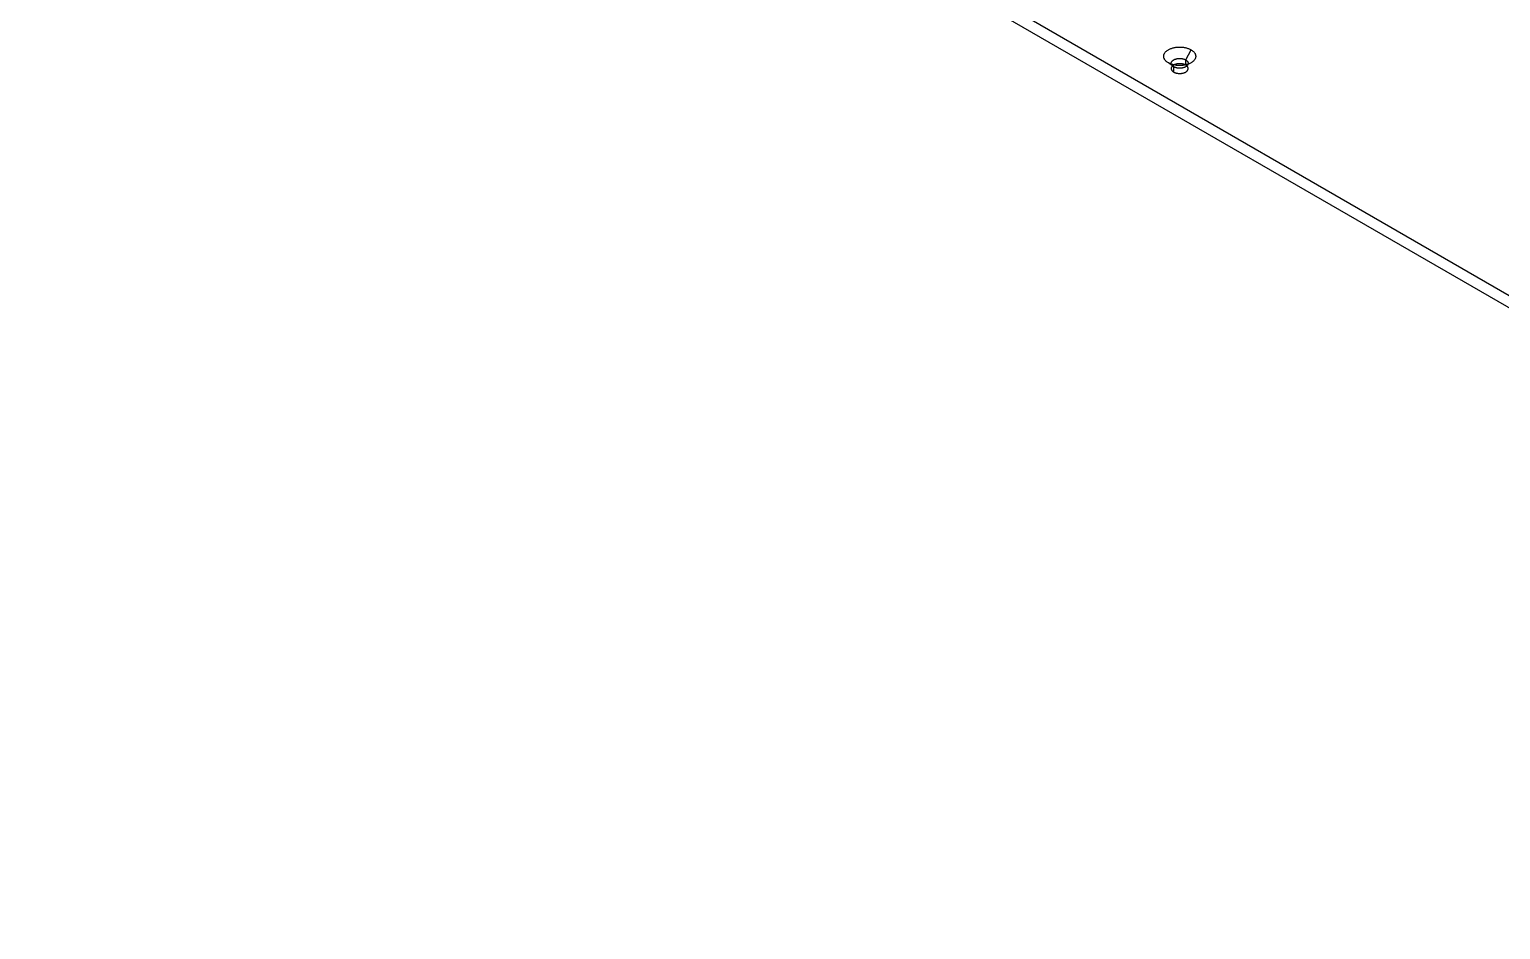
# Model space of a CAD drawing. Header units: inches. Extents: x 1.4 to 100.6, y 1.4 to 64.6.
# Drawn here: x 82 to 89.25, y 32.29 to 36.73 of the extents above; entities that cross this region are included whole.
import ezdxf

# ---------------------------------------------------------------- set-up
doc = ezdxf.new("R2010")
doc.units = ezdxf.units.IN
doc.header["$MEASUREMENT"] = 0

msp = doc.modelspace()

# ---------------------------------------------------------------- linework, layer by layer
at = {"layer": 'OUTLINE'}
for p, q in [((94.6037, 32.3492), (82, 39.6261)), ((94.6037, 32.2885), (82, 39.5654)), ((87.6313, 36.6332), (87.6347, 36.6343)), ((87.6347, 36.6343), (87.6382, 36.6353)), ((87.6382, 36.6353), (87.6417, 36.6362)), ((87.6417, 36.6362), (87.6453, 36.637)), ((87.6453, 36.637), (87.649, 36.6377)), ((87.649, 36.6377), (87.6527, 36.6383)), ((87.6527, 36.6383), (87.6565, 36.6388)), ((87.6565, 36.6388), (87.6603, 36.6392)), ((87.6603, 36.6392), (87.6642, 36.6395)), ((87.6642, 36.6395), (87.6681, 36.6397)), ((87.6681, 36.6397), (87.6719, 36.6397)), ((87.6719, 36.6397), (87.6758, 36.6397)), ((87.6758, 36.6397), (87.6797, 36.6395)), ((87.6797, 36.6395), (87.6835, 36.6392)), ((87.6835, 36.6392), (87.6873, 36.6388)), ((87.6873, 36.6388), (87.6911, 36.6383)), ((87.6911, 36.6383), (87.6948, 36.6377)), ((87.6948, 36.6377), (87.6985, 36.637)), ((87.6985, 36.637), (87.7021, 36.6362)), ((87.7021, 36.6362), (87.7057, 36.6353)), ((87.7057, 36.6353), (87.7091, 36.6343)), ((87.7091, 36.6343), (87.7125, 36.6332)), ((87.593, 36.5941), (87.5931, 36.5964)), ((87.5931, 36.5919), (87.593, 36.5941)), ((87.5931, 36.5964), (87.5934, 36.5986)), ((87.5934, 36.5897), (87.5931, 36.5919)), ((87.5934, 36.5986), (87.5938, 36.6008)), ((87.5938, 36.5874), (87.5934, 36.5897)), ((87.5938, 36.6008), (87.5945, 36.603)), ((87.5945, 36.5852), (87.5938, 36.5874)), ((87.5945, 36.603), (87.5953, 36.6052)), ((87.5953, 36.5831), (87.5945, 36.5852)), ((87.5953, 36.6052), (87.5964, 36.6074)), ((87.5964, 36.5809), (87.5953, 36.5831)), ((87.5964, 36.6074), (87.5976, 36.6095)), ((87.5976, 36.5788), (87.5964, 36.5809)), ((87.5976, 36.6095), (87.599, 36.6116)), ((87.599, 36.5767), (87.5976, 36.5788)), ((87.599, 36.6116), (87.6006, 36.6136)), ((87.6006, 36.5746), (87.599, 36.5767)), ((87.6006, 36.6136), (87.6023, 36.6156)), ((87.6023, 36.5726), (87.6006, 36.5746)), ((87.6023, 36.6156), (87.6042, 36.6176)), ((87.6042, 36.5707), (87.6023, 36.5726)), ((87.6042, 36.6176), (87.6063, 36.6195)), ((87.6063, 36.5688), (87.6042, 36.5707)), ((87.6063, 36.6195), (87.6085, 36.6213)), ((87.6085, 36.567), (87.6063, 36.5688)), ((87.6085, 36.6213), (87.6109, 36.623)), ((87.6109, 36.5652), (87.6085, 36.567)), ((87.6109, 36.623), (87.6134, 36.6247)), ((87.6134, 36.5635), (87.6109, 36.5652)), ((87.6134, 36.6247), (87.6161, 36.6264)), ((87.6161, 36.5619), (87.6134, 36.5635)), ((87.6161, 36.6264), (87.6189, 36.6279)), ((87.6424, 36.5422), (87.6161, 36.5619)), ((87.6189, 36.5604), (87.6161, 36.5619)), ((87.6189, 36.6279), (87.6218, 36.6294)), ((87.6218, 36.6294), (87.6249, 36.6307)), ((87.6249, 36.6307), (87.6281, 36.632)), ((87.6281, 36.632), (87.6313, 36.6332)), ((87.6302, 36.5604), (87.6303, 36.5616)), ((87.6303, 36.5616), (87.6306, 36.5628)), ((87.6306, 36.5628), (87.6309, 36.564)), ((87.6309, 36.564), (87.6314, 36.5651)), ((87.6314, 36.5651), (87.6319, 36.5662)), ((87.6319, 36.5662), (87.6326, 36.5674)), ((87.6326, 36.5674), (87.6333, 36.5685)), ((87.6333, 36.5685), (87.6341, 36.5696)), ((87.6341, 36.5696), (87.6351, 36.5706)), ((87.6351, 36.5706), (87.6361, 36.5717)), ((87.6361, 36.5717), (87.6372, 36.5727)), ((87.6372, 36.5727), (87.6383, 36.5736)), ((87.6383, 36.5736), (87.6396, 36.5746)), ((87.6396, 36.5746), (87.6409, 36.5755)), ((87.6409, 36.5755), (87.6424, 36.5763)), ((87.6424, 36.5763), (87.6438, 36.5771)), ((87.6438, 36.5771), (87.6454, 36.5779)), ((87.6454, 36.5779), (87.647, 36.5786)), ((87.647, 36.5786), (87.6487, 36.5793)), ((87.6487, 36.5793), (87.6504, 36.5799)), ((87.6504, 36.5799), (87.6522, 36.5805)), ((87.6522, 36.5805), (87.654, 36.5811)), ((87.654, 36.5811), (87.6559, 36.5815)), ((87.6559, 36.5815), (87.6578, 36.582)), ((87.6578, 36.582), (87.6598, 36.5823)), ((87.6598, 36.5823), (87.6618, 36.5827)), ((87.6618, 36.5827), (87.6638, 36.5829)), ((87.6638, 36.5829), (87.6658, 36.5831)), ((87.6658, 36.5831), (87.6678, 36.5833)), ((87.6678, 36.5833), (87.6699, 36.5834)), ((87.6699, 36.5834), (87.6719, 36.5834)), ((87.6719, 36.5834), (87.674, 36.5834)), ((87.674, 36.5834), (87.676, 36.5833)), ((87.676, 36.5833), (87.6781, 36.5831)), ((87.6781, 36.5831), (87.6801, 36.5829)), ((87.6801, 36.5829), (87.6821, 36.5827)), ((87.6821, 36.5827), (87.6841, 36.5823)), ((87.6841, 36.5823), (87.686, 36.582)), ((87.686, 36.582), (87.6879, 36.5815)), ((87.6879, 36.5815), (87.6898, 36.5811)), ((87.6898, 36.5811), (87.6916, 36.5805)), ((87.6916, 36.5805), (87.6934, 36.5799)), ((87.6934, 36.5799), (87.6952, 36.5793)), ((87.6952, 36.5793), (87.6968, 36.5786)), ((87.6968, 36.5786), (87.6985, 36.5779)), ((87.6985, 36.5779), (87.7, 36.5771)), ((87.7, 36.5771), (87.7015, 36.5763)), ((87.7015, 36.5763), (87.7278, 36.6264)), ((87.7015, 36.5763), (87.7029, 36.5755)), ((87.7015, 36.5505), (87.7015, 36.5763)), ((87.7029, 36.5755), (87.7042, 36.5746)), ((87.7042, 36.5746), (87.7055, 36.5736)), ((87.7055, 36.5736), (87.7067, 36.5727)), ((87.7067, 36.5727), (87.7078, 36.5717)), ((87.7078, 36.5717), (87.7088, 36.5706)), ((87.7088, 36.5706), (87.7097, 36.5696)), ((87.7097, 36.5696), (87.7106, 36.5685)), ((87.7106, 36.5685), (87.7113, 36.5674)), ((87.7113, 36.5674), (87.7119, 36.5662)), ((87.7119, 36.5662), (87.7125, 36.5651)), ((87.7125, 36.6332), (87.7158, 36.632)), ((87.7125, 36.5651), (87.7129, 36.564)), ((87.7129, 36.564), (87.7133, 36.5628)), ((87.7133, 36.5628), (87.7135, 36.5616)), ((87.7135, 36.5616), (87.7137, 36.5604)), ((87.7158, 36.632), (87.719, 36.6307)), ((87.719, 36.6307), (87.722, 36.6294)), ((87.722, 36.6294), (87.7249, 36.6279)), ((87.7249, 36.6279), (87.7278, 36.6264)), ((87.7278, 36.5619), (87.7249, 36.5604)), ((87.7278, 36.6264), (87.7304, 36.6247)), ((87.7304, 36.5635), (87.7278, 36.5619)), ((87.7304, 36.6247), (87.733, 36.623)), ((87.733, 36.5652), (87.7304, 36.5635)), ((87.733, 36.623), (87.7353, 36.6213)), ((87.7353, 36.567), (87.733, 36.5652)), ((87.7353, 36.6213), (87.7376, 36.6195)), ((87.7376, 36.5688), (87.7353, 36.567)), ((87.7376, 36.6195), (87.7396, 36.6176)), ((87.7396, 36.5707), (87.7376, 36.5688)), ((87.7396, 36.6176), (87.7416, 36.6156)), ((87.7416, 36.5726), (87.7396, 36.5707)), ((87.7416, 36.6156), (87.7433, 36.6136)), ((87.7433, 36.5746), (87.7416, 36.5726)), ((87.7433, 36.6136), (87.7449, 36.6116)), ((87.7449, 36.5767), (87.7433, 36.5746)), ((87.7449, 36.6116), (87.7463, 36.6095)), ((87.7463, 36.5788), (87.7449, 36.5767)), ((87.7463, 36.6095), (87.7475, 36.6074)), ((87.7475, 36.5809), (87.7463, 36.5788)), ((87.7475, 36.6074), (87.7485, 36.6052)), ((87.7485, 36.5831), (87.7475, 36.5809)), ((87.7485, 36.6052), (87.7494, 36.603)), ((87.7494, 36.5852), (87.7485, 36.5831)), ((87.7494, 36.603), (87.75, 36.6008)), ((87.75, 36.5874), (87.7494, 36.5852)), ((87.75, 36.6008), (87.7505, 36.5986)), ((87.7505, 36.5897), (87.75, 36.5874)), ((87.7505, 36.5986), (87.7508, 36.5964)), ((87.7508, 36.5919), (87.7505, 36.5897)), ((87.7508, 36.5964), (87.7509, 36.5941)), ((87.7509, 36.5941), (87.7508, 36.5919)), ((87.6218, 36.5589), (87.6189, 36.5604)), ((87.6249, 36.5575), (87.6218, 36.5589)), ((87.6281, 36.5562), (87.6249, 36.5575)), ((87.6313, 36.555), (87.6281, 36.5562)), ((87.6301, 36.5592), (87.6302, 36.5604)), ((87.6302, 36.5581), (87.6301, 36.5592)), ((87.6302, 36.5346), (87.6301, 36.5334)), ((87.6301, 36.5334), (87.6302, 36.5322)), ((87.6303, 36.5569), (87.6302, 36.5581)), ((87.6303, 36.5358), (87.6302, 36.5346)), ((87.6302, 36.5322), (87.6303, 36.5311)), ((87.6306, 36.5557), (87.6303, 36.5569)), ((87.6306, 36.537), (87.6303, 36.5358)), ((87.6303, 36.5311), (87.6306, 36.5299)), ((87.6309, 36.5545), (87.6306, 36.5557)), ((87.6309, 36.5381), (87.6306, 36.537)), ((87.6306, 36.5299), (87.6309, 36.5287)), ((87.6314, 36.5534), (87.6309, 36.5545)), ((87.6314, 36.5393), (87.6309, 36.5381)), ((87.6309, 36.5287), (87.6314, 36.5276)), ((87.6347, 36.5539), (87.6313, 36.555)), ((87.6319, 36.5522), (87.6314, 36.5534)), ((87.6319, 36.5404), (87.6314, 36.5393)), ((87.6314, 36.5276), (87.6319, 36.5264)), ((87.6326, 36.5511), (87.6319, 36.5522)), ((87.6326, 36.5416), (87.6319, 36.5404)), ((87.6319, 36.5264), (87.6326, 36.5253)), ((87.6333, 36.55), (87.6326, 36.5511)), ((87.6333, 36.5427), (87.6326, 36.5416)), ((87.6326, 36.5253), (87.6333, 36.5242)), ((87.6341, 36.5489), (87.6333, 36.55)), ((87.6341, 36.5437), (87.6333, 36.5427)), ((87.6333, 36.5242), (87.6341, 36.5231)), ((87.6351, 36.5479), (87.6341, 36.5489)), ((87.6351, 36.5448), (87.6341, 36.5437)), ((87.6341, 36.5231), (87.6351, 36.522)), ((87.6382, 36.5529), (87.6347, 36.5539)), ((87.6361, 36.5468), (87.6351, 36.5479)), ((87.6361, 36.5458), (87.6351, 36.5448)), ((87.6351, 36.522), (87.6361, 36.521)), ((87.6372, 36.5458), (87.6361, 36.5468)), ((87.6372, 36.5468), (87.6361, 36.5458)), ((87.6361, 36.521), (87.6372, 36.52)), ((87.6383, 36.5478), (87.6372, 36.5468)), ((87.6383, 36.5449), (87.6372, 36.5458)), ((87.6372, 36.52), (87.6383, 36.519)), ((87.6417, 36.552), (87.6382, 36.5529)), ((87.6396, 36.5487), (87.6383, 36.5478)), ((87.6396, 36.5439), (87.6383, 36.5449)), ((87.6383, 36.519), (87.6396, 36.5181)), ((87.6409, 36.5496), (87.6396, 36.5487)), ((87.6409, 36.543), (87.6396, 36.5439)), ((87.6396, 36.5181), (87.6409, 36.5172)), ((87.6424, 36.5505), (87.6409, 36.5496)), ((87.6424, 36.5422), (87.6409, 36.543)), ((87.6409, 36.5172), (87.6424, 36.5164)), ((87.6453, 36.5512), (87.6417, 36.552)), ((87.6438, 36.5513), (87.6424, 36.5505)), ((87.6438, 36.5414), (87.6424, 36.5422)), ((87.6424, 36.5164), (87.6424, 36.5422)), ((87.6424, 36.5164), (87.6438, 36.5155)), ((87.6454, 36.5521), (87.6438, 36.5513)), ((87.6454, 36.5406), (87.6438, 36.5414)), ((87.6438, 36.5155), (87.6454, 36.5148)), ((87.649, 36.5505), (87.6453, 36.5512)), ((87.647, 36.5528), (87.6454, 36.5521)), ((87.647, 36.5399), (87.6454, 36.5406)), ((87.6454, 36.5148), (87.647, 36.514)), ((87.6487, 36.5535), (87.647, 36.5528)), ((87.6487, 36.5392), (87.647, 36.5399)), ((87.647, 36.514), (87.6487, 36.5134)), ((87.6504, 36.5541), (87.6487, 36.5535)), ((87.6504, 36.5385), (87.6487, 36.5392)), ((87.6487, 36.5134), (87.6504, 36.5127)), ((87.6527, 36.5499), (87.649, 36.5505)), ((87.6522, 36.5547), (87.6504, 36.5541)), ((87.6522, 36.538), (87.6504, 36.5385)), ((87.6504, 36.5127), (87.6522, 36.5121)), ((87.654, 36.5552), (87.6522, 36.5547)), ((87.654, 36.5374), (87.6522, 36.538)), ((87.6522, 36.5121), (87.654, 36.5116)), ((87.6565, 36.5494), (87.6527, 36.5499)), ((87.6559, 36.5557), (87.654, 36.5552)), ((87.6559, 36.5369), (87.654, 36.5374)), ((87.654, 36.5116), (87.6559, 36.5111)), ((87.6578, 36.5562), (87.6559, 36.5557)), ((87.6578, 36.5365), (87.6559, 36.5369)), ((87.6559, 36.5111), (87.6578, 36.5107)), ((87.6603, 36.549), (87.6565, 36.5494)), ((87.6598, 36.5565), (87.6578, 36.5562)), ((87.6598, 36.5361), (87.6578, 36.5365)), ((87.6578, 36.5107), (87.6598, 36.5103)), ((87.6618, 36.5568), (87.6598, 36.5565)), ((87.6618, 36.5358), (87.6598, 36.5361)), ((87.6598, 36.5103), (87.6618, 36.51)), ((87.6642, 36.5488), (87.6603, 36.549)), ((87.6638, 36.5571), (87.6618, 36.5568)), ((87.6638, 36.5356), (87.6618, 36.5358)), ((87.6618, 36.51), (87.6638, 36.5098)), ((87.6658, 36.5573), (87.6638, 36.5571)), ((87.6658, 36.5354), (87.6638, 36.5356)), ((87.6638, 36.5098), (87.6658, 36.5095)), ((87.6681, 36.5486), (87.6642, 36.5488)), ((87.6678, 36.5575), (87.6658, 36.5573)), ((87.6678, 36.5352), (87.6658, 36.5354)), ((87.6658, 36.5095), (87.6678, 36.5094)), ((87.6699, 36.5575), (87.6678, 36.5575)), ((87.6699, 36.5351), (87.6678, 36.5352)), ((87.6678, 36.5094), (87.6699, 36.5093)), ((87.6719, 36.5485), (87.6681, 36.5486)), ((87.6719, 36.5576), (87.6699, 36.5575)), ((87.6719, 36.5351), (87.6699, 36.5351)), ((87.6699, 36.5093), (87.6719, 36.5093)), ((87.674, 36.5575), (87.6719, 36.5576)), ((87.6758, 36.5486), (87.6719, 36.5485)), ((87.674, 36.5351), (87.6719, 36.5351)), ((87.6719, 36.5093), (87.674, 36.5093)), ((87.676, 36.5575), (87.674, 36.5575)), ((87.676, 36.5352), (87.674, 36.5351)), ((87.674, 36.5093), (87.676, 36.5094)), ((87.6797, 36.5488), (87.6758, 36.5486)), ((87.6781, 36.5573), (87.676, 36.5575)), ((87.6781, 36.5354), (87.676, 36.5352)), ((87.676, 36.5094), (87.6781, 36.5095)), ((87.6801, 36.5571), (87.6781, 36.5573)), ((87.6801, 36.5356), (87.6781, 36.5354)), ((87.6781, 36.5095), (87.6801, 36.5098)), ((87.6835, 36.549), (87.6797, 36.5488)), ((87.6821, 36.5568), (87.6801, 36.5571)), ((87.6821, 36.5358), (87.6801, 36.5356)), ((87.6801, 36.5098), (87.6821, 36.51)), ((87.6841, 36.5565), (87.6821, 36.5568)), ((87.6841, 36.5361), (87.6821, 36.5358)), ((87.6821, 36.51), (87.6841, 36.5103)), ((87.6873, 36.5494), (87.6835, 36.549)), ((87.686, 36.5562), (87.6841, 36.5565)), ((87.686, 36.5365), (87.6841, 36.5361)), ((87.6841, 36.5103), (87.686, 36.5107)), ((87.6879, 36.5557), (87.686, 36.5562)), ((87.6879, 36.5369), (87.686, 36.5365)), ((87.686, 36.5107), (87.6879, 36.5111)), ((87.6911, 36.5499), (87.6873, 36.5494)), ((87.6898, 36.5552), (87.6879, 36.5557)), ((87.6898, 36.5374), (87.6879, 36.5369)), ((87.6879, 36.5111), (87.6898, 36.5116)), ((87.6916, 36.5547), (87.6898, 36.5552)), ((87.6916, 36.538), (87.6898, 36.5374)), ((87.6898, 36.5116), (87.6916, 36.5121)), ((87.6948, 36.5505), (87.6911, 36.5499)), ((87.6934, 36.5541), (87.6916, 36.5547)), ((87.6934, 36.5385), (87.6916, 36.538)), ((87.6916, 36.5121), (87.6934, 36.5127)), ((87.6952, 36.5535), (87.6934, 36.5541)), ((87.6952, 36.5392), (87.6934, 36.5385)), ((87.6934, 36.5127), (87.6952, 36.5134)), ((87.6985, 36.5512), (87.6948, 36.5505)), ((87.6968, 36.5528), (87.6952, 36.5535)), ((87.6968, 36.5399), (87.6952, 36.5392)), ((87.6952, 36.5134), (87.6968, 36.514)), ((87.6985, 36.5521), (87.6968, 36.5528)), ((87.6985, 36.5406), (87.6968, 36.5399)), ((87.6968, 36.514), (87.6985, 36.5148)), ((87.7, 36.5513), (87.6985, 36.5521)), ((87.7021, 36.552), (87.6985, 36.5512)), ((87.7, 36.5414), (87.6985, 36.5406)), ((87.6985, 36.5148), (87.7, 36.5155)), ((87.7015, 36.5505), (87.7, 36.5513)), ((87.7015, 36.5422), (87.7, 36.5414)), ((87.7, 36.5155), (87.7015, 36.5164)), ((87.7029, 36.5496), (87.7015, 36.5505)), ((87.7029, 36.543), (87.7015, 36.5422)), ((87.7015, 36.5164), (87.7029, 36.5172)), ((87.7057, 36.5529), (87.7021, 36.552)), ((87.7042, 36.5487), (87.7029, 36.5496)), ((87.7042, 36.5439), (87.7029, 36.543)), ((87.7029, 36.5172), (87.7042, 36.5181)), ((87.7055, 36.5478), (87.7042, 36.5487)), ((87.7055, 36.5449), (87.7042, 36.5439)), ((87.7042, 36.5181), (87.7055, 36.519)), ((87.7067, 36.5468), (87.7055, 36.5478)), ((87.7067, 36.5458), (87.7055, 36.5449)), ((87.7055, 36.519), (87.7067, 36.52)), ((87.7091, 36.5539), (87.7057, 36.5529)), ((87.7078, 36.5468), (87.7067, 36.5458)), ((87.7078, 36.5458), (87.7067, 36.5468)), ((87.7067, 36.52), (87.7078, 36.521)), ((87.7088, 36.5479), (87.7078, 36.5468)), ((87.7088, 36.5448), (87.7078, 36.5458)), ((87.7078, 36.521), (87.7088, 36.522)), ((87.7097, 36.5489), (87.7088, 36.5479)), ((87.7097, 36.5437), (87.7088, 36.5448)), ((87.7088, 36.522), (87.7097, 36.5231)), ((87.7125, 36.555), (87.7091, 36.5539)), ((87.7106, 36.55), (87.7097, 36.5489)), ((87.7106, 36.5427), (87.7097, 36.5437)), ((87.7097, 36.5231), (87.7106, 36.5242)), ((87.7113, 36.5511), (87.7106, 36.55)), ((87.7113, 36.5416), (87.7106, 36.5427)), ((87.7106, 36.5242), (87.7113, 36.5253)), ((87.7119, 36.5522), (87.7113, 36.5511)), ((87.7119, 36.5404), (87.7113, 36.5416)), ((87.7113, 36.5253), (87.7119, 36.5264)), ((87.7125, 36.5534), (87.7119, 36.5522)), ((87.7125, 36.5393), (87.7119, 36.5404)), ((87.7119, 36.5264), (87.7125, 36.5276)), ((87.7158, 36.5562), (87.7125, 36.555)), ((87.7129, 36.5545), (87.7125, 36.5534)), ((87.7129, 36.5381), (87.7125, 36.5393)), ((87.7125, 36.5276), (87.7129, 36.5287)), ((87.7133, 36.5557), (87.7129, 36.5545)), ((87.7133, 36.537), (87.7129, 36.5381)), ((87.7129, 36.5287), (87.7133, 36.5299)), ((87.7135, 36.5569), (87.7133, 36.5557)), ((87.7135, 36.5358), (87.7133, 36.537)), ((87.7133, 36.5299), (87.7135, 36.5311)), ((87.7137, 36.5581), (87.7135, 36.5569)), ((87.7137, 36.5346), (87.7135, 36.5358)), ((87.7135, 36.5311), (87.7137, 36.5322)), ((87.7137, 36.5604), (87.7137, 36.5592)), ((87.7137, 36.5592), (87.7137, 36.5581)), ((87.7137, 36.5334), (87.7137, 36.5346)), ((87.7137, 36.5322), (87.7137, 36.5334)), ((87.719, 36.5575), (87.7158, 36.5562)), ((87.722, 36.5589), (87.719, 36.5575)), ((87.7249, 36.5604), (87.722, 36.5589))]:
    msp.add_line(p, q, dxfattribs=at)

doc.saveas('drawing.dxf')
